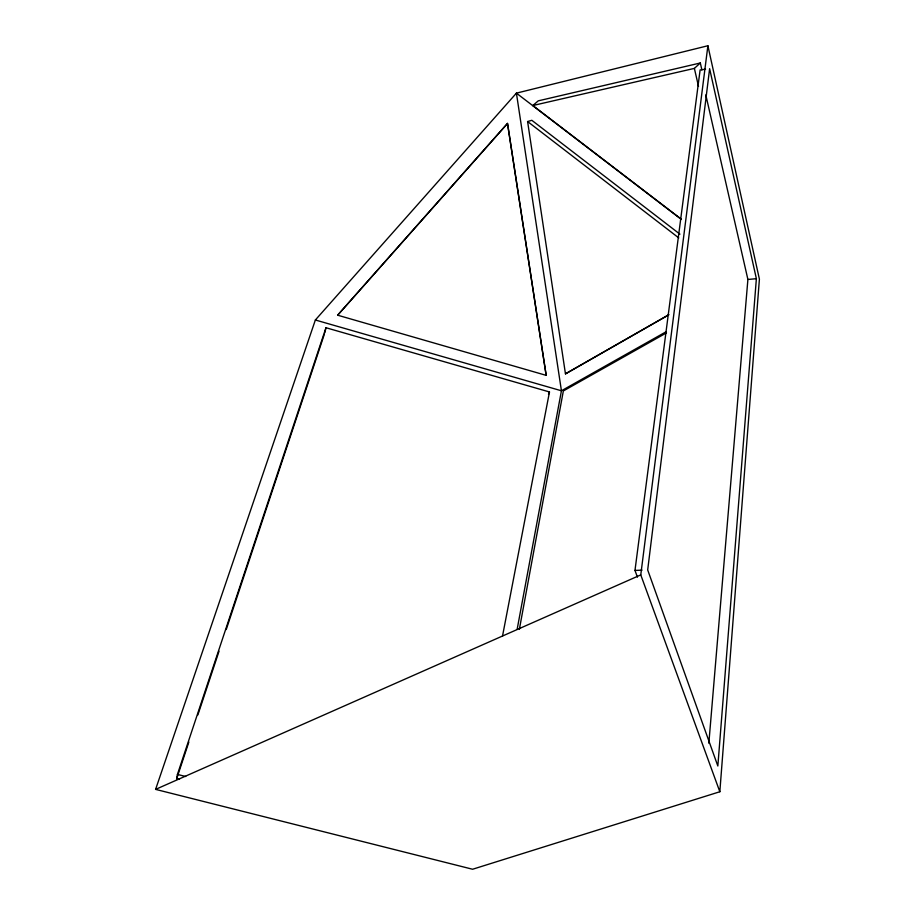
<?xml version="1.0" encoding="UTF-8"?>
<svg xmlns="http://www.w3.org/2000/svg" width="915" height="915" viewBox="0 0 915 915"><rect width="100%" height="100%" fill="white"/><g stroke="black" fill="none" stroke-linecap="round" stroke-linejoin="round"><path stroke-width="1.37" d="M719.831 791.75L759.404 279.167L707.89 45.75L516.415 93.147L315.366 319.998L155.596 789.382L472.598 869.25L719.831 791.75L640.763 574.906L707.89 45.75M756.373 278.686L717.84 766.004L647.683 569.942L709.628 68.682L756.373 278.686L747.898 279.464L708.839 743.243M637.435 577.136L634.976 570.434L700.112 69.94L705.557 69.22M179.477 779.317L176.709 778.619L177.43 774.41L325.969 327.73L549.48 391.963L502.518 636.074M519.354 629.383L563.354 390.945L666.475 332.866M517.147 629.314L561.433 390.785L516.415 93.147L681.423 219.463M324.825 332.763L325.969 327.73M176.709 778.619L188.867 742.031M197.869 714.924L219.028 651.228M226.234 629.554L324.379 334.124M548.497 394.319L549.48 391.963M337.646 315.195L507.55 123.388L546.175 375.356L337.646 315.195L507.55 123.388M680.783 218.788L532.839 105.534L694.371 68.396L700.318 62.986L701.896 69.929M532.839 105.534L538.237 100.856L700.318 62.986M679.925 234.16L531.821 120.3L527.6 121.535L565.459 373.869L668.968 314.668M668.43 315.012L565.459 373.869M666.017 331.813L561.433 390.785L315.366 319.998M155.596 789.382L640.763 574.906M634.976 570.434L642.033 570.159M177.43 774.41L185.722 776.515M527.6 121.535L678.781 237.911M694.371 68.396L698.522 86.41M705.808 94.92L747.898 279.464M507.573 124.085L546.175 375.356"/></g></svg>
